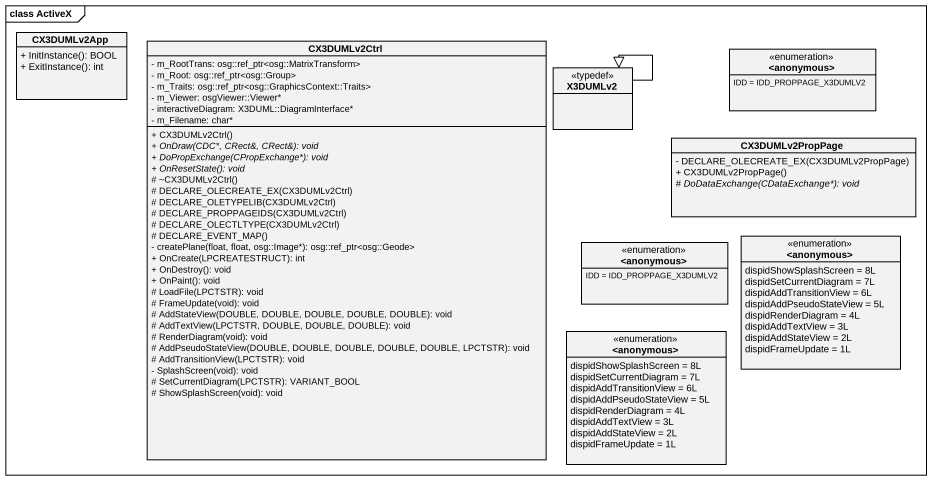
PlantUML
@startuml
mainframe class ActiveX
hide circle
hide empty members
skinparam classAttributeIconSize 0
class CX3DUMLv2App {
  + InitInstance(): BOOL
  + ExitInstance(): int
}
class CX3DUMLv2Ctrl {
  - m_RootTrans: osg::ref_ptr<osg::MatrixTransform>
  - m_Root: osg::ref_ptr<osg::Group>
  - m_Traits: osg::ref_ptr<osg::GraphicsContext::Traits>
  - m_Viewer: osgViewer::Viewer*
  - interactiveDiagram: X3DUML::DiagramInterface*
  - m_Filename: char*
  + CX3DUMLv2Ctrl()
  {abstract} + OnDraw(CDC*, CRect&, CRect&): void
  {abstract} + DoPropExchange(CPropExchange*): void
  {abstract} + OnResetState(): void
  # ~CX3DUMLv2Ctrl()
  # DECLARE_OLECREATE_EX(CX3DUMLv2Ctrl)
  # DECLARE_OLETYPELIB(CX3DUMLv2Ctrl)
  # DECLARE_PROPPAGEIDS(CX3DUMLv2Ctrl)
  # DECLARE_OLECTLTYPE(CX3DUMLv2Ctrl)
  # DECLARE_EVENT_MAP()
  - createPlane(float, float, osg::Image*): osg::ref_ptr<osg::Geode>
  + OnCreate(LPCREATESTRUCT): int
  + OnDestroy(): void
  + OnPaint(): void
  # LoadFile(LPCTSTR): void
  # FrameUpdate(void): void
  # AddStateView(DOUBLE, DOUBLE, DOUBLE, DOUBLE, DOUBLE): void
  # AddTextView(LPCTSTR, DOUBLE, DOUBLE, DOUBLE): void
  # RenderDiagram(void): void
  # AddPseudoStateView(DOUBLE, DOUBLE, DOUBLE, DOUBLE, DOUBLE, LPCTSTR): void
  # AddTransitionView(LPCTSTR): void
  - SplashScreen(void): void
  # SetCurrentDiagram(LPCTSTR): VARIANT_BOOL
  # ShowSplashScreen(void): void
}
class X3DUMLv2 <<typedef>>
enum "<anonymous>" as anonymous {
  IDD = IDD_PROPPAGE_X3DUMLV2
}
class CX3DUMLv2PropPage {
  - DECLARE_OLECREATE_EX(CX3DUMLv2PropPage)
  + CX3DUMLv2PropPage()
  {abstract} # DoDataExchange(CDataExchange*): void
}
enum "<anonymous>" as anonymous_2 {
  IDD = IDD_PROPPAGE_X3DUMLV2
}
enum "<anonymous>" as anonymous_3 {
  dispidShowSplashScreen = 8L
  dispidSetCurrentDiagram = 7L
  dispidAddTransitionView = 6L
  dispidAddPseudoStateView = 5L
  dispidRenderDiagram = 4L
  dispidAddTextView = 3L
  dispidAddStateView = 2L
  dispidFrameUpdate = 1L
}
enum "<anonymous>" as anonymous_4 {
  dispidShowSplashScreen = 8L
  dispidSetCurrentDiagram = 7L
  dispidAddTransitionView = 6L
  dispidAddPseudoStateView = 5L
  dispidRenderDiagram = 4L
  dispidAddTextView = 3L
  dispidAddStateView = 2L
  dispidFrameUpdate = 1L
}
X3DUMLv2 --|> X3DUMLv2
@enduml
